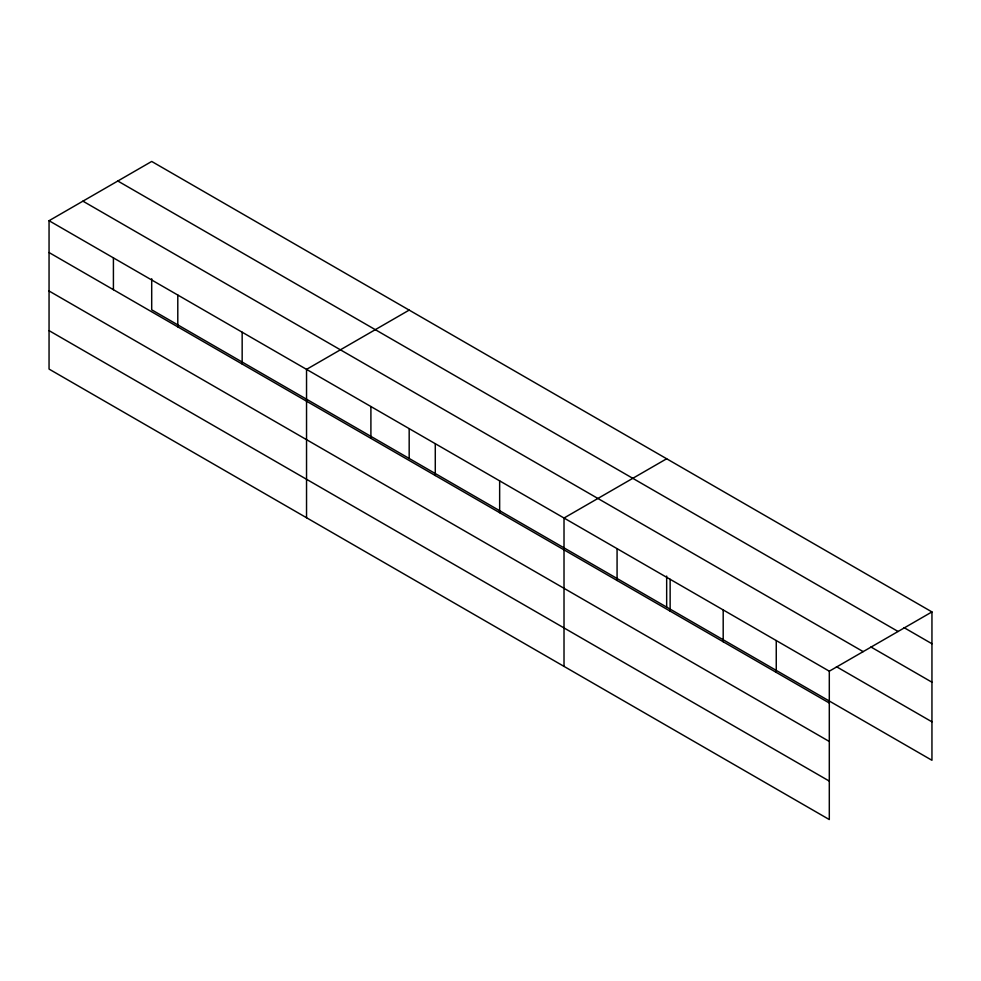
<?xml version="1.0" encoding="UTF-8"?>
<svg xmlns="http://www.w3.org/2000/svg" width="981" height="981" viewBox="0 0 981 981"><rect width="100%" height="100%" fill="white"/><g stroke="black" fill="none" stroke-linecap="round" stroke-linejoin="round"><path stroke-width="1.47" d="M151.699 278.751L151.699 309.812L931.95 760.287L931.95 611.923L151.699 161.448L49.05 220.713L49.05 369.077L829.301 819.552L829.301 671.188L49.05 220.713M409.175 310.106L306.538 369.371L306.538 517.735M666.663 458.765L564.014 518.029L564.014 666.393M829.301 671.188L931.95 611.923M904.09 627.668L931.95 643.757M117.818 181.007L898.081 631.482M870.932 646.982L931.95 682.212M82.919 201.154L863.182 651.629M836.45 666.7L931.95 721.832M49.05 252.534L829.301 703.009M49.05 291.001L829.301 741.477M49.05 330.622L829.301 781.097M776.253 640.556L776.253 672.377M723.193 609.924L723.193 641.746M670.133 579.293L670.133 611.114M666.663 576.068L666.663 607.129M617.074 548.661L617.074 580.482M499.648 480.862L499.648 512.683M435.282 443.694L435.282 475.527M409.175 428.893L409.175 458.47M370.904 406.526L370.904 438.36M242.16 332.203L242.16 364.037M177.794 295.036L177.794 326.869M113.416 257.88L113.416 289.702"/></g></svg>
